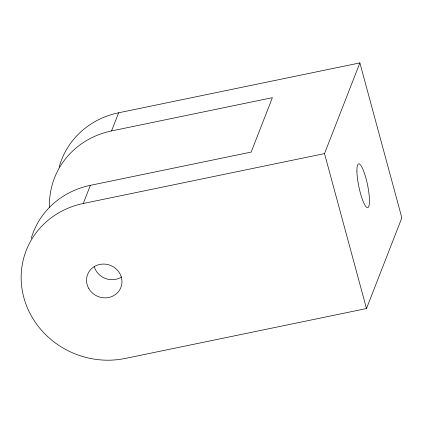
<?xml version="1.0" encoding="UTF-8"?>
<svg xmlns="http://www.w3.org/2000/svg" width="423" height="423" viewBox="0 0 423 423"><rect width="100%" height="100%" fill="white"/><g stroke="black" fill="none" stroke-linecap="round" stroke-linejoin="round"><path stroke-width="0.63" d="M59.135 167.154A83.78 78.53 21.3 0 1 118.63 112.788L359.878 62.9L401.85 217.85L366.487 308.552L125.245 358.44A83.78 78.53 21.3 0 1 23.841 297.591A83.78 78.53 21.3 0 1 83.273 203.484L90.342 185.343L251.172 152.084L272.391 97.665L111.561 130.924A83.78 78.53 21.3 0 0 49.486 207.63M111.561 130.924L118.63 112.788M366.487 308.552L324.515 153.597L359.878 62.9M83.273 203.484L324.515 153.597M31.196 238.482A83.78 78.53 21.3 0 1 90.342 185.343M121.761 276.912A17.872 16.751 21.3 0 1 94.176 266.368M88.846 288.666A17.872 16.751 21.3 0 0 119.55 290.141A17.872 16.751 21.3 0 0 104.37 264.079A17.872 16.751 21.3 0 0 88.846 288.666M356.922 171.458A22.34 4.431 78.3 0 0 366.614 207.244A22.34 4.431 78.3 0 0 366.011 178.469A22.34 4.431 78.3 0 0 356.922 171.458"/></g></svg>
